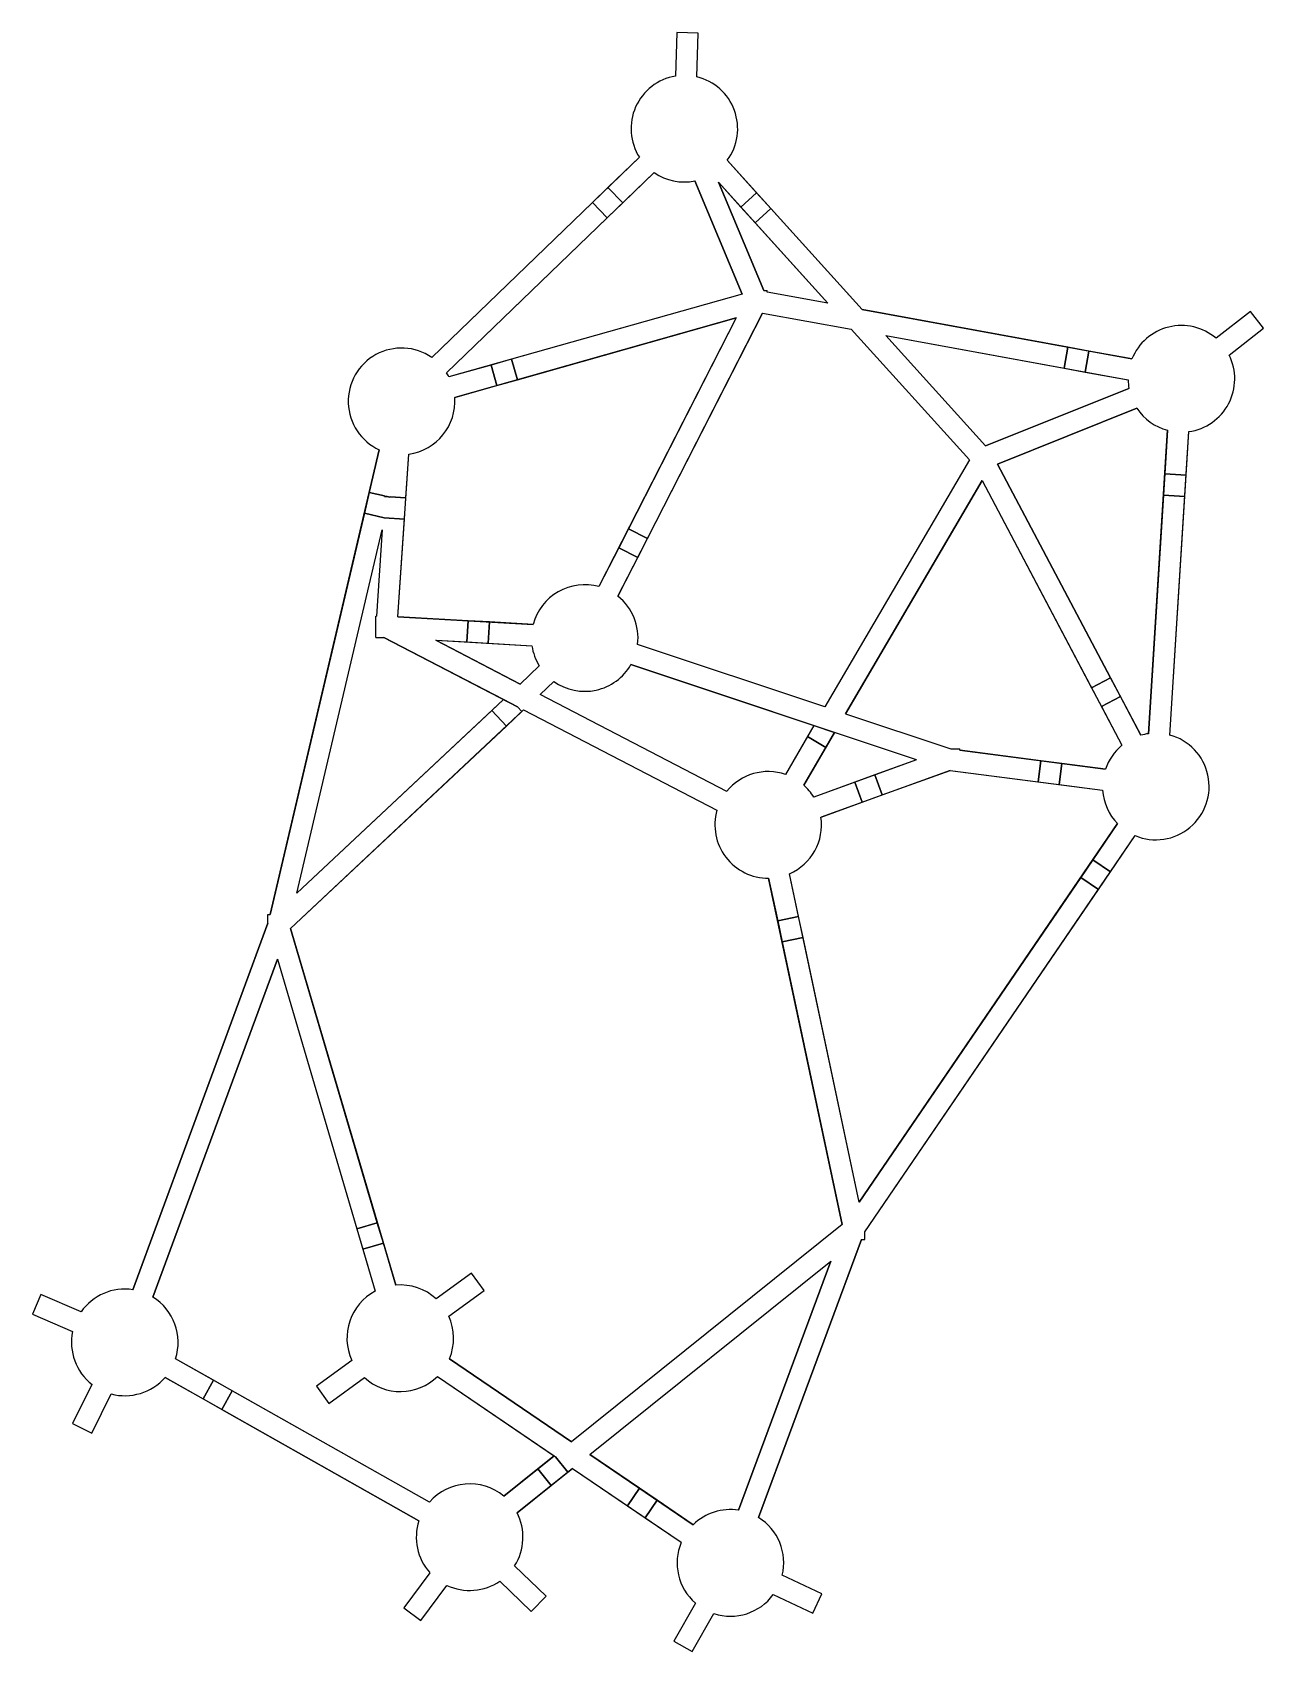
# Model space of a CAD drawing. Header units: metres. Extents: x -251 to 326, y -384 to 375.
import ezdxf

# ---------------------------------------------------------------- set-up
doc = ezdxf.new("R2010")
doc.units = ezdxf.units.M

msp = doc.modelspace()

# ---------------------------------------------------------------- linework, layer by layer
for p, q in [((51.36, 374.96, 5), (50.66, 354.47, 5)), ((51.36, 374.96), (50.66, 354.47)), ((61.36, 374.62, 5), (51.36, 374.96, 5)), ((51.36, 374.96), (51.36, 374.96, 5)), ((61.36, 374.62), (51.36, 374.96)), ((60.65, 354.12, 5), (61.36, 374.62, 5)), ((60.65, 354.12), (61.36, 374.62)), ((61.36, 374.62), (61.36, 374.62, 5)), ((50.66, 354.47, 5), (50.66, 354.47)), ((60.65, 354.12, 5), (60.65, 354.12)), ((-63.61, 222.54), (33.71, 316.41)), ((33.71, 316.41, 5), (18.95, 302.17, 5)), ((33.71, 316.41, 5), (33.71, 316.41)), ((88.69, 299.77, 5), (74.94, 314.99, 5)), ((138.19, 244.97), (74.94, 314.99)), ((74.94, 314.99, 5), (74.94, 314.99)), ((-56.66, 215.34), (40.66, 309.21)), ((25.9, 294.98, 5), (40.66, 309.21, 5)), ((40.66, 309.21, 5), (40.66, 309.21)), ((81.89, 252.23, 5), (59.67, 305.29, 5)), ((59.67, 305.29), (81.89, 252.23)), ((59.67, 305.29, 5), (59.67, 305.29)), ((92.01, 253.95, 5), (70.75, 304.72, 5)), ((70.75, 304.72, 5), (81.27, 293.07, 5)), ((70.75, 304.72), (70.75, 304.72, 5)), ((122.05, 247.93), (70.75, 304.72)), ((70.75, 304.72), (92.01, 253.95)), ((18.95, 302.17, 2.5), (11.76, 295.23, 2.5)), ((18.95, 302.17, 5), (25.9, 294.98, 5)), ((25.9, 294.98, 2.5), (18.95, 302.17, 2.5)), ((18.95, 302.17, 2.5), (18.95, 302.17, 5)), ((81.27, 293.07, 5), (88.69, 299.77, 5)), ((88.69, 299.77, 2.5), (81.27, 293.07, 2.5)), ((88.69, 299.77, 2.5), (88.69, 299.77, 5)), ((95.39, 292.35, 2.5), (88.69, 299.77, 2.5)), ((11.76, 295.23, 5), (-63.61, 222.54, 5)), ((11.76, 295.23, 2.5), (11.76, 295.23, 5)), ((18.7, 288.03, 5), (11.76, 295.23, 5)), ((11.76, 295.23, 2.5), (18.7, 288.03, 2.5)), ((18.7, 288.03, 2.5), (25.9, 294.98, 2.5)), ((25.9, 294.98, 2.5), (25.9, 294.98, 5)), ((81.27, 293.07, 2.5), (87.97, 285.65, 2.5)), ((81.27, 293.07, 2.5), (81.27, 293.07, 5)), ((95.39, 292.35, 5), (87.97, 285.65, 5)), ((87.97, 285.65, 2.5), (95.39, 292.35, 2.5)), ((138.19, 244.97, 5), (95.39, 292.35, 5)), ((95.39, 292.35, 2.5), (95.39, 292.35, 5)), ((-56.66, 215.34, 5), (18.7, 288.03, 5)), ((18.7, 288.03, 2.5), (18.7, 288.03, 5)), ((87.97, 285.65, 5), (122.05, 247.93, 5)), ((87.97, 285.65, 2.5), (87.97, 285.65, 5)), ((81.89, 252.23), (-55.55, 213.41)), ((81.89, 252.23, 5), (-26.19, 221.7, 5)), ((81.89, 252.23), (81.89, 252.23, 5)), ((92.01, 253.95, 5), (93.69, 253.95, 5)), ((92.01, 253.95), (93.69, 253.95)), ((92.01, 253.95, 5), (92.01, 253.95)), ((93.69, 253.12, 5), (93.69, 253.95, 5)), ((93.69, 253.95), (93.69, 253.95, 5)), ((93.69, 253.12), (93.69, 253.95)), ((122.05, 247.93, 5), (93.69, 253.12, 5)), ((122.05, 247.93), (93.69, 253.12)), ((93.69, 253.12), (93.69, 253.12, 5)), ((91.45, 243.36), (23.69, 110.51)), ((37.55, 137.68, 5), (91.45, 243.36, 5)), ((91.45, 243.36, 5), (133.05, 235.75, 5)), ((91.45, 243.36, 5), (91.45, 243.36)), ((91.45, 243.36), (133.05, 235.75)), ((122.05, 247.93, 5), (122.05, 247.93)), ((234.63, 227.32, 5), (138.19, 244.97, 5)), ((138.19, 244.97), (138.19, 244.97, 5)), ((138.19, 244.97), (264.63, 221.83)), ((320.2, 244.15, 5), (304.05, 231.52, 5)), ((320.2, 244.15), (304.05, 231.52)), ((326.36, 236.27, 5), (320.2, 244.15, 5)), ((320.2, 244.15), (320.2, 244.15, 5)), ((326.36, 236.27), (320.2, 244.15)), ((79.03, 241.03), (-52.83, 203.78)), ((-23.48, 212.07, 5), (79.03, 241.03, 5)), ((79.03, 241.03), (14.78, 115.05)), ((79.03, 241.03, 5), (28.64, 142.22, 5)), ((79.03, 241.03), (79.03, 241.03, 5)), ((133.05, 235.75, 5), (188.41, 174.46, 5)), ((188.41, 174.46), (133.05, 235.75)), ((133.05, 235.75), (133.05, 235.75, 5)), ((310.2, 223.64, 5), (326.36, 236.27, 5)), ((310.2, 223.64), (326.36, 236.27)), ((326.36, 236.27), (326.36, 236.27, 5)), ((195.95, 181.03, 5), (149.19, 232.79, 5)), ((149.19, 232.79, 5), (232.83, 217.48, 5)), ((149.19, 232.79), (262.83, 211.99)), ((149.19, 232.79, 5), (149.19, 232.79)), ((195.95, 181.03), (149.19, 232.79)), ((304.05, 231.52, 5), (304.05, 231.52)), ((-63.61, 222.54, 5), (-63.61, 222.54)), ((-26.19, 221.7, 2.5), (-35.82, 218.98, 2.5)), ((-26.19, 221.7, 5), (-23.48, 212.07, 5)), ((-23.48, 212.07, 2.5), (-26.19, 221.7, 2.5)), ((-26.19, 221.7, 2.5), (-26.19, 221.7, 5)), ((232.83, 217.48, 5), (234.63, 227.32, 5)), ((234.63, 227.32, 2.5), (232.83, 217.48, 2.5)), ((234.63, 227.32, 2.5), (234.63, 227.32, 5)), ((244.46, 225.52, 2.5), (234.63, 227.32, 2.5)), ((244.46, 225.52, 5), (242.66, 215.68, 5)), ((242.66, 215.68, 2.5), (244.46, 225.52, 2.5)), ((264.63, 221.83, 5), (244.46, 225.52, 5)), ((244.46, 225.52, 2.5), (244.46, 225.52, 5)), ((264.63, 221.83, 5), (264.63, 221.83)), ((310.2, 223.64, 5), (310.2, 223.64)), ((-56.66, 215.34, 5), (-56.66, 215.34)), ((-35.82, 218.98, 5), (-55.55, 213.41, 5)), ((-55.55, 213.41, 5), (-55.55, 213.41)), ((-35.82, 218.98, 2.5), (-35.82, 218.98, 5)), ((-33.1, 209.36, 5), (-35.82, 218.98, 5)), ((-35.82, 218.98, 2.5), (-33.1, 209.36, 2.5)), ((232.83, 217.48, 2.5), (242.66, 215.68, 2.5)), ((232.83, 217.48, 2.5), (232.83, 217.48, 5)), ((242.66, 215.68, 5), (262.83, 211.99, 5)), ((242.66, 215.68, 2.5), (242.66, 215.68, 5)), ((-52.83, 203.78, 5), (-33.1, 209.36, 5)), ((-33.1, 209.36, 2.5), (-23.48, 212.07, 2.5)), ((-33.1, 209.36, 2.5), (-33.1, 209.36, 5)), ((-23.48, 212.07, 2.5), (-23.48, 212.07, 5)), ((195.95, 181.03, 5), (263.23, 208.02, 5)), ((263.23, 208.02), (195.95, 181.03)), ((262.83, 211.99, 5), (262.83, 211.99)), ((263.23, 208.02, 5), (263.23, 208.02)), ((-52.83, 203.78, 5), (-52.83, 203.78)), ((201.59, 172.52, 5), (266.95, 198.74, 5)), ((266.95, 198.74), (201.59, 172.52)), ((266.95, 198.74, 5), (266.95, 198.74)), ((272.36, 46.1), (281.3, 188.37)), ((281.3, 188.37, 5), (280.02, 167.9, 5)), ((281.3, 188.37, 5), (281.3, 188.37)), ((282.34, 45.48), (291.28, 187.74)), ((290, 167.27, 5), (291.28, 187.74, 5)), ((291.28, 187.74, 5), (291.28, 187.74)), ((-139.43, -38.71), (-88.23, 179.23)), ((-88.23, 179.23, 5), (-92.92, 159.27, 5)), ((-88.23, 179.23, 5), (-88.23, 179.23)), ((-79.46, 100.97), (-74.4, 177.16)), ((-75.76, 156.7, 5), (-74.4, 177.16, 5)), ((-74.4, 177.16, 5), (-74.4, 177.16)), ((195.95, 181.03), (195.95, 181.03, 5)), ((188.41, 174.46, 5), (120.7, 58.68, 5)), ((188.41, 174.46), (120.7, 58.68)), ((188.41, 174.46), (188.41, 174.46, 5)), ((254.54, 72.31, 5), (201.59, 172.52, 5)), ((201.59, 172.52), (268.79, 45.34)), ((201.59, 172.52, 5), (201.59, 172.52)), ((280.02, 167.9, 2.5), (279.39, 157.92, 2.5)), ((280.02, 167.9, 5), (290, 167.27, 5)), ((280.02, 167.9, 2.5), (280.02, 167.9, 5)), ((290, 167.27, 2.5), (280.02, 167.9, 2.5)), ((289.37, 157.29, 2.5), (290, 167.27, 2.5)), ((290, 167.27, 2.5), (290, 167.27, 5)), ((130.4, 55.45, 5), (194.35, 164.81, 5)), ((194.35, 164.81), (130.4, 55.45)), ((194.35, 164.81, 5), (245.7, 67.64, 5)), ((194.35, 164.81, 5), (194.35, 164.81)), ((194.35, 164.81), (259.95, 40.66)), ((-92.92, 159.27, 2.5), (-95.21, 149.54, 2.5)), ((-92.92, 159.27, 2.5), (-92.92, 159.27, 5)), ((-85.72, 157.58, 2.5), (-92.92, 159.27, 2.5)), ((-92.92, 159.27, 5), (-85.72, 157.58, 5)), ((-85.74, 157.37, 2.5), (-85.72, 157.58, 2.5)), ((-85.72, 157.58, 5), (-85.74, 157.37, 5)), ((-84.45, 157.28, 2.5), (-85.74, 157.37, 2.5)), ((-85.74, 157.37, 5), (-84.45, 157.28, 5)), ((-85.74, 157.37, 2.5), (-85.74, 157.37, 5)), ((-85.72, 157.58, 5), (-85.72, 157.58, 2.5)), ((-83.19, 156.98, 2.5), (-84.45, 157.28, 2.5)), ((-84.45, 157.28, 5), (-83.19, 156.98, 5)), ((-84.45, 157.28, 2.5), (-84.45, 157.28, 5)), ((-83.19, 156.98, 2.5), (-83.14, 157.19, 2.5)), ((-83.19, 156.98, 5), (-83.14, 157.19, 5)), ((-83.19, 156.98, 2.5), (-83.19, 156.98, 5)), ((-75.76, 156.7, 2.5), (-83.14, 157.19, 2.5)), ((-83.14, 157.19, 5), (-75.76, 156.7, 5)), ((-83.14, 157.19, 5), (-83.14, 157.19, 2.5)), ((-76.42, 146.72, 2.5), (-75.76, 156.7, 2.5)), ((-75.76, 156.7, 2.5), (-75.76, 156.7, 5)), ((279.39, 157.92, 5), (272.36, 46.1, 5)), ((279.39, 157.92, 2.5), (279.39, 157.92, 5)), ((289.37, 157.29, 5), (279.39, 157.92, 5)), ((279.39, 157.92, 2.5), (289.37, 157.29, 2.5)), ((282.34, 45.48, 5), (289.37, 157.29, 5)), ((289.37, 157.29, 2.5), (289.37, 157.29, 5)), ((-95.21, 149.54, 5), (-139.43, -38.71, 5)), ((-85.93, 147.36, 5), (-95.21, 149.54, 5)), ((-95.21, 149.54, 2.5), (-95.21, 149.54, 5)), ((-95.21, 149.54, 2.5), (-85.93, 147.36, 2.5)), ((-76.42, 146.72, 5), (-85.93, 147.36, 5)), ((-85.93, 147.36, 2.5), (-85.93, 147.36, 5)), ((-85.93, 147.36, 2.5), (-76.42, 146.72, 2.5)), ((-79.46, 100.97, 5), (-76.42, 146.72, 5)), ((-76.42, 146.72, 2.5), (-76.42, 146.72, 5)), ((-126.81, -28.74, 5), (-86.78, 141.7, 5)), ((-126.81, -28.74), (-86.78, 141.7)), ((-86.78, 141.7, 5), (-89.46, 101.26, 5)), ((-86.78, 141.7), (-89.46, 101.26)), ((-86.78, 141.7, 5), (-86.78, 141.7)), ((28.64, 142.22, 2.5), (24.09, 133.32, 2.5)), ((28.64, 142.22, 5), (37.55, 137.68, 5)), ((28.64, 142.22, 2.5), (28.64, 142.22, 5)), ((37.55, 137.68, 2.5), (28.64, 142.22, 2.5)), ((33, 128.77, 2.5), (37.55, 137.68, 2.5)), ((37.55, 137.68, 2.5), (37.55, 137.68, 5)), ((24.09, 133.32, 5), (14.78, 115.05, 5)), ((33, 128.77, 5), (24.09, 133.32, 5)), ((24.09, 133.32, 2.5), (24.09, 133.32, 5)), ((24.09, 133.32, 2.5), (33, 128.77, 2.5)), ((23.69, 110.51, 5), (33, 128.77, 5)), ((33, 128.77, 2.5), (33, 128.77, 5)), ((14.78, 115.05, 5), (14.78, 115.05)), ((23.69, 110.51, 5), (23.69, 110.51)), ((-89.79, 101.26, 5), (-89.46, 101.26, 5)), ((-89.79, 91.26, 5), (-89.79, 101.26, 5)), ((-89.79, 101.26), (-89.46, 101.26)), ((-89.79, 101.26), (-89.79, 101.26, 5)), ((-89.79, 91.26), (-89.79, 101.26)), ((-89.46, 101.26), (-89.46, 101.26, 5)), ((-46.52, 99.08, 5), (-79.46, 100.97, 5)), ((-79.46, 100.97, 5), (-79.46, 100.97)), ((-79.46, 100.97), (-16.07, 97.35)), ((-47.09, 89.1, 5), (-46.52, 99.08, 5)), ((-46.52, 99.08, 2.5), (-47.09, 89.1, 2.5)), ((-46.52, 99.08, 2.5), (-46.52, 99.08, 5)), ((-36.54, 98.51, 2.5), (-46.52, 99.08, 2.5)), ((-89.79, 91.26, 5), (-86.01, 91.26, 5)), ((-89.79, 91.26), (-89.79, 91.26, 5)), ((-89.79, 91.26), (-86.01, 91.26)), ((-86.01, 91.26, 5), (-23.36, 58.73, 5)), ((-86.01, 91.26), (-86.01, 91.26, 5)), ((-29.93, 62.14), (-86.01, 91.26)), ((-36.54, 98.51, 5), (-37.11, 88.53, 5)), ((-37.11, 88.53, 2.5), (-36.54, 98.51, 2.5)), ((-16.07, 97.35, 5), (-36.54, 98.51, 5)), ((-36.54, 98.51, 2.5), (-36.54, 98.51, 5)), ((-16.07, 97.35, 5), (-16.07, 97.35)), ((-61.76, 89.94, 5), (-22.2, 69.39, 5)), ((-61.76, 89.94, 5), (-47.09, 89.1, 5)), ((-61.76, 89.94), (-16.64, 87.36)), ((-61.76, 89.94), (-61.76, 89.94, 5)), ((-22.2, 69.39), (-61.76, 89.94)), ((-47.09, 89.1, 2.5), (-47.09, 89.1, 5)), ((-47.09, 89.1, 2.5), (-37.11, 88.53, 2.5)), ((-37.11, 88.53, 5), (-16.64, 87.36, 5)), ((-37.11, 88.53, 2.5), (-37.11, 88.53, 5)), ((-16.64, 87.36, 5), (-16.64, 87.36)), ((120.7, 58.68, 5), (32.92, 87.95, 5)), ((32.92, 87.95, 5), (32.92, 87.95)), ((120.7, 58.68), (32.92, 87.95)), ((-13.18, 77.85, 5), (-22.2, 69.39, 5)), ((-22.2, 69.39), (-13.18, 77.85)), ((-13.18, 77.85, 5), (-13.18, 77.85)), ((163.67, 33.81, 5), (29.76, 78.47, 5)), ((29.76, 78.47, 5), (29.76, 78.47)), ((29.76, 78.47), (115.55, 49.86)), ((-22.2, 69.39, 5), (-22.2, 69.39)), ((-12.79, 64.5, 5), (-6.34, 70.55, 5)), ((-12.79, 64.5), (-6.34, 70.55)), ((-6.34, 70.55, 5), (-6.34, 70.55)), ((245.7, 67.64, 5), (254.54, 72.31, 5)), ((254.54, 72.31, 2.5), (245.7, 67.64, 2.5)), ((254.54, 72.31, 2.5), (254.54, 72.31, 5)), ((259.21, 63.47, 2.5), (254.54, 72.31, 2.5)), ((-126.81, -28.74), (-29.93, 62.14)), ((-29.93, 62.14, 2.5), (-35.43, 56.98, 2.5)), ((-29.93, 62.14), (-29.93, 62.14, 2.5)), ((-23.36, 58.73, 2.5), (-29.93, 62.14, 2.5)), ((74.7, 19.06, 5), (-12.79, 64.5, 5)), ((74.7, 19.06), (-12.79, 64.5)), ((-12.79, 64.5), (-12.79, 64.5, 5)), ((245.7, 67.64, 2.5), (250.37, 58.79, 2.5)), ((245.7, 67.64, 2.5), (245.7, 67.64, 5)), ((259.21, 63.47, 5), (250.37, 58.79, 5)), ((250.37, 58.79, 2.5), (259.21, 63.47, 2.5)), ((259.21, 63.47, 2.5), (259.21, 63.47, 5)), ((268.79, 45.34, 5), (259.21, 63.47, 5)), ((-129.8, -45.25), (-20.52, 57.25)), ((-35.43, 56.98, 5), (-126.81, -28.74, 5)), ((-28.59, 49.68, 5), (-35.43, 56.98, 5)), ((-35.43, 56.98, 2.5), (-35.43, 56.98, 5)), ((-35.43, 56.98, 2.5), (-28.59, 49.68, 2.5)), ((-28.59, 49.68, 2.5), (-21.3, 56.52, 2.5)), ((-23.36, 58.73, 5), (-21.3, 56.52, 5)), ((-23.36, 58.73, 2.5), (-23.36, 58.73, 5)), ((-21.3, 56.52, 2.5), (-23.36, 58.73, 2.5)), ((-21.3, 56.52, 5), (-20.52, 57.25, 5)), ((-21.3, 56.52, 2.5), (-21.3, 56.52, 5)), ((-20.52, 57.25, 5), (70.09, 10.19, 5)), ((-20.52, 57.25, 5), (-20.52, 57.25)), ((-20.52, 57.25), (70.09, 10.19)), ((120.7, 58.68, 5), (120.7, 58.68)), ((130.4, 55.45, 5), (179.71, 39, 5)), ((130.4, 55.45), (130.4, 55.45, 5)), ((130.4, 55.45), (179.71, 39)), ((250.37, 58.79, 5), (259.95, 40.66, 5)), ((250.37, 58.79, 2.5), (250.37, 58.79, 5)), ((-129.8, -45.25, 5), (-28.59, 49.68, 5)), ((-28.59, 49.68, 2.5), (-28.59, 49.68, 5)), ((115.55, 49.86), (102.18, 27.01)), ((125.24, 46.63), (110.81, 21.96)), ((115.55, 49.86, 2.5), (112.53, 44.71, 2.5)), ((115.55, 49.86), (115.55, 49.86, 2.5)), ((115.55, 49.86, 2.5), (125.24, 46.63, 2.5)), ((121.16, 39.66, 2.5), (125.24, 46.63, 2.5)), ((125.24, 46.63, 2.5), (125.24, 46.63)), ((163.67, 33.81), (125.24, 46.63)), ((272.36, 46.1, 5), (272.36, 46.1)), ((112.53, 44.71, 5), (102.18, 27.01, 5)), ((110.81, 21.96, 5), (121.16, 39.66, 5)), ((121.16, 39.66, 5), (112.53, 44.71, 5)), ((112.53, 44.71, 2.5), (121.16, 39.66, 2.5)), ((112.53, 44.71, 2.5), (112.53, 44.71, 5)), ((121.16, 39.66, 2.5), (121.16, 39.66, 5)), ((179.71, 39, 5), (183.9, 39, 5)), ((179.71, 39), (183.9, 39)), ((179.71, 39, 5), (179.71, 39)), ((183.9, 38.39, 5), (183.9, 39, 5)), ((183.9, 39), (183.9, 39, 5)), ((183.9, 38.39), (183.9, 39)), ((221.93, 33.43, 5), (183.9, 38.39, 5)), ((183.9, 38.39), (252.17, 29.47)), ((183.9, 38.39), (183.9, 38.39, 5)), ((259.95, 40.66, 5), (259.95, 40.66)), ((268.79, 45.34, 5), (268.79, 45.34)), ((282.34, 45.48, 5), (282.34, 45.48)), ((163.67, 33.81), (115.46, 16.37)), ((163.67, 33.81, 5), (144.15, 26.75, 5)), ((163.67, 33.81), (163.67, 33.81, 5)), ((220.63, 23.51, 5), (221.93, 33.43, 5)), ((221.93, 33.43, 2.5), (220.63, 23.51, 2.5)), ((221.93, 33.43, 2.5), (221.93, 33.43, 5)), ((231.84, 32.13, 2.5), (221.93, 33.43, 2.5)), ((231.84, 32.13, 5), (230.55, 22.21, 5)), ((230.55, 22.21, 2.5), (231.84, 32.13, 2.5)), ((231.84, 32.13, 2.5), (231.84, 32.13, 5)), ((252.17, 29.47, 5), (231.84, 32.13, 5)), ((102.18, 27.01, 5), (102.18, 27.01)), ((134.75, 23.35, 5), (115.46, 16.37, 5)), ((179.46, 28.89), (118.87, 6.97)), ((144.15, 26.75, 2.5), (134.75, 23.35, 2.5)), ((138.15, 13.94, 5), (134.75, 23.35, 5)), ((134.75, 23.35, 2.5), (138.15, 13.94, 2.5)), ((134.75, 23.35, 2.5), (134.75, 23.35, 5)), ((144.15, 26.75, 5), (147.55, 17.35, 5)), ((144.15, 26.75, 2.5), (144.15, 26.75, 5)), ((147.55, 17.35, 2.5), (144.15, 26.75, 2.5)), ((147.55, 17.35, 5), (179.46, 28.89, 5)), ((179.46, 28.89, 5), (220.63, 23.51, 5)), ((179.46, 28.89, 5), (179.46, 28.89)), ((179.46, 28.89), (250.88, 19.56)), ((220.63, 23.51, 2.5), (230.55, 22.21, 2.5)), ((220.63, 23.51, 2.5), (220.63, 23.51, 5)), ((252.17, 29.47, 5), (252.17, 29.47)), ((74.7, 19.06, 5), (74.7, 19.06)), ((110.81, 21.96, 5), (110.81, 21.96)), ((115.46, 16.37, 5), (115.46, 16.37)), ((138.15, 13.94, 2.5), (147.55, 17.35, 2.5)), ((147.55, 17.35, 2.5), (147.55, 17.35, 5)), ((230.55, 22.21, 5), (250.88, 19.56, 5)), ((230.55, 22.21, 2.5), (230.55, 22.21, 5)), ((250.88, 19.56, 5), (250.88, 19.56)), ((70.09, 10.19, 5), (70.09, 10.19)), ((118.87, 6.97, 5), (138.15, 13.94, 5)), ((138.15, 13.94, 2.5), (138.15, 13.94, 5)), ((118.87, 6.97, 5), (118.87, 6.97)), ((136.84, -173.55), (257.88, 3.92)), ((257.88, 3.92, 5), (246.33, -13.02, 5)), ((257.88, 3.92, 5), (257.88, 3.92)), ((139.39, -187.57), (266.14, -1.71)), ((254.59, -18.65, 5), (266.14, -1.71, 5)), ((266.14, -1.71, 5), (266.14, -1.71)), ((246.33, -13.02, 2.5), (240.7, -21.28, 2.5)), ((246.33, -13.02, 2.5), (246.33, -13.02, 5)), ((246.33, -13.02, 5), (254.59, -18.65, 5)), ((254.59, -18.65, 2.5), (246.33, -13.02, 2.5)), ((94.33, -21.66, 5), (98.6, -41.72, 5)), ((94.33, -21.66, 5), (94.33, -21.66)), ((128.85, -184.06), (94.33, -21.66)), ((108.38, -39.64, 5), (104.12, -19.58, 5)), ((136.84, -173.55), (104.12, -19.58)), ((104.12, -19.58, 5), (104.12, -19.58)), ((240.7, -21.28, 5), (136.84, -173.55, 5)), ((248.96, -26.91, 5), (240.7, -21.28, 5)), ((240.7, -21.28, 2.5), (240.7, -21.28, 5)), ((240.7, -21.28, 2.5), (248.96, -26.91, 2.5)), ((248.96, -26.91, 2.5), (254.59, -18.65, 2.5)), ((254.59, -18.65, 2.5), (254.59, -18.65, 5)), ((-126.81, -28.74, 5), (-126.81, -28.74)), ((139.39, -187.57, 5), (248.96, -26.91, 5)), ((248.96, -26.91, 2.5), (248.96, -26.91, 5)), ((-140.47, -42.82, 5), (-203.74, -214.64, 5)), ((-203.74, -214.64), (-140.47, -42.82)), ((-140.47, -38.71, 5), (-139.43, -38.71, 5)), ((-140.47, -42.82, 5), (-140.47, -38.71, 5)), ((-140.47, -38.71), (-140.47, -38.71, 5)), ((-140.47, -42.82), (-140.47, -38.71)), ((-140.47, -38.71), (-139.43, -38.71)), ((-140.47, -42.82), (-140.47, -42.82, 5)), ((-139.43, -38.71), (-139.43, -38.71, 5)), ((-89.12, -183.23, 5), (-129.8, -45.25, 5)), ((-129.8, -45.25, 5), (-129.8, -45.25)), ((-129.8, -45.25), (-80.49, -212.49)), ((98.6, -41.72, 5), (108.38, -39.64, 5)), ((108.38, -39.64, 2.5), (98.6, -41.72, 2.5)), ((98.6, -41.72, 2.5), (100.68, -51.5, 2.5)), ((98.6, -41.72, 2.5), (98.6, -41.72, 5)), ((108.38, -39.64, 2.5), (108.38, -39.64, 5)), ((110.46, -49.42, 2.5), (108.38, -39.64, 2.5)), ((110.46, -49.42, 5), (100.68, -51.5, 5)), ((100.68, -51.5, 2.5), (110.46, -49.42, 2.5)), ((100.68, -51.5, 5), (128.85, -184.06, 5)), ((100.68, -51.5, 2.5), (100.68, -51.5, 5)), ((110.46, -49.42, 2.5), (110.46, -49.42, 5)), ((136.84, -173.55, 5), (110.46, -49.42, 5)), ((-135.99, -59.61, 5), (-194.36, -218.09, 5)), ((-194.36, -218.09), (-135.99, -59.61)), ((-135.99, -59.61, 5), (-98.71, -186.06, 5)), ((-135.99, -59.61), (-90.08, -215.32)), ((-135.99, -59.61), (-135.99, -59.61, 5)), ((136.84, -173.55), (136.84, -173.55, 5)), ((-98.71, -186.06, 5), (-89.12, -183.23, 5)), ((-89.12, -183.23, 2.5), (-98.71, -186.06, 2.5)), ((-98.71, -186.06, 2.5), (-98.71, -186.06, 5)), ((-98.71, -186.06, 2.5), (-95.88, -195.65, 2.5)), ((-89.12, -183.23, 2.5), (-89.12, -183.23, 5)), ((-86.29, -192.82, 2.5), (-89.12, -183.23, 2.5)), ((128.85, -184.06), (1.88, -285.97)), ((128.85, -184.06, 5), (1.88, -285.97, 5)), ((128.85, -184.06), (128.85, -184.06, 5)), ((139.39, -191.03), (139.39, -187.57)), ((139.39, -191.03, 5), (139.39, -187.57, 5)), ((139.39, -187.57, 5), (139.39, -187.57)), ((-95.88, -195.65, 2.5), (-86.29, -192.82, 2.5)), ((-86.29, -192.82, 5), (-95.88, -195.65, 5)), ((-95.88, -195.65, 5), (-90.08, -215.32, 5)), ((-95.88, -195.65, 2.5), (-95.88, -195.65, 5)), ((-86.29, -192.82, 2.5), (-86.29, -192.82, 5)), ((-80.49, -212.49, 5), (-86.29, -192.82, 5)), ((89.61, -321.51), (137.87, -191.03)), ((137.87, -191.03, 5), (89.61, -321.51, 5)), ((137.87, -191.03), (139.39, -191.03)), ((137.87, -191.03, 5), (139.39, -191.03, 5)), ((137.87, -191.03, 5), (137.87, -191.03)), ((139.39, -191.03), (139.39, -191.03, 5)), ((10.53, -291.85), (123.43, -201.23)), ((10.53, -291.85, 5), (123.43, -201.23, 5)), ((80.23, -318.04), (123.43, -201.23)), ((123.43, -201.23, 5), (80.23, -318.04, 5)), ((123.43, -201.23, 5), (123.43, -201.23)), ((-80.49, -212.49, 5), (-80.49, -212.49)), ((-44.94, -206.85), (-61.51, -218.93)), ((-44.94, -206.85, 5), (-61.51, -218.93, 5)), ((-39.05, -214.93), (-44.94, -206.85)), ((-39.05, -214.93, 5), (-44.94, -206.85, 5)), ((-44.94, -206.85), (-44.94, -206.85, 5)), ((-246.87, -216.96, 5), (-250.82, -226.15, 5)), ((-246.87, -216.96), (-250.82, -226.15)), ((-228.03, -225.07, 5), (-246.87, -216.96, 5)), ((-246.87, -216.96), (-246.87, -216.96, 5)), ((-228.03, -225.07), (-246.87, -216.96)), ((-203.74, -214.64, 5), (-203.74, -214.64)), ((-194.36, -218.09, 5), (-194.36, -218.09)), ((-90.08, -215.32, 5), (-90.08, -215.32)), ((-61.51, -218.93, 5), (-61.51, -218.93)), ((-55.62, -227.01), (-39.05, -214.93)), ((-55.62, -227.01, 5), (-39.05, -214.93, 5)), ((-39.05, -214.93), (-39.05, -214.93, 5)), ((-250.82, -226.15, 5), (-231.99, -234.26, 5)), ((-250.82, -226.15), (-231.99, -234.26)), ((-250.82, -226.15), (-250.82, -226.15, 5)), ((-228.03, -225.07, 5), (-228.03, -225.07)), ((-55.62, -227.01, 5), (-55.62, -227.01)), ((-231.99, -234.26, 5), (-231.99, -234.26)), ((-165.87, -257.13, 5), (-183.73, -247.05, 5)), ((-183.73, -247.05, 5), (-183.73, -247.05)), ((-64.72, -314.28), (-183.73, -247.05)), ((-101.1, -247.79), (-117.67, -259.87)), ((-101.1, -247.79, 5), (-117.67, -259.87, 5)), ((-101.1, -247.79, 5), (-101.1, -247.79)), ((-55.3, -247.05), (1.88, -285.97)), ((1.88, -285.97, 5), (-55.3, -247.05, 5)), ((-55.3, -247.05, 5), (-55.3, -247.05)), ((-188.65, -255.75, 5), (-170.79, -265.84, 5)), ((-188.65, -255.75, 5), (-188.65, -255.75)), ((-69.64, -322.99), (-188.65, -255.75)), ((-170.79, -265.84, 5), (-165.87, -257.13, 5)), ((-165.87, -257.13, 2.5), (-170.79, -265.84, 2.5)), ((-165.87, -257.13, 2.5), (-165.87, -257.13, 5)), ((-157.17, -262.05, 2.5), (-165.87, -257.13, 2.5)), ((-111.78, -267.95), (-95.21, -255.87)), ((-111.78, -267.95, 5), (-95.21, -255.87, 5)), ((-95.21, -255.87, 5), (-95.21, -255.87)), ((-60.92, -255.32), (-6.28, -292.51)), ((-60.92, -255.32, 5), (-5.59, -292.98, 5)), ((-60.92, -255.32, 5), (-60.92, -255.32)), ((-222.88, -259.07, 5), (-231.99, -277.44, 5)), ((-222.88, -259.07), (-231.99, -277.44)), ((-223.03, -281.89, 5), (-213.92, -263.52, 5)), ((-223.03, -281.89), (-213.92, -263.52)), ((-222.88, -259.07, 5), (-222.88, -259.07)), ((-213.92, -263.52, 5), (-213.92, -263.52)), ((-162.09, -270.76, 2.5), (-157.17, -262.05, 2.5)), ((-157.17, -262.05, 5), (-162.09, -270.76, 5)), ((-157.17, -262.05, 2.5), (-157.17, -262.05, 5)), ((-64.72, -314.28, 5), (-157.17, -262.05, 5)), ((-117.67, -259.87), (-111.78, -267.95)), ((-117.67, -259.87, 5), (-111.78, -267.95, 5)), ((-117.67, -259.87), (-117.67, -259.87, 5)), ((-170.79, -265.84, 2.5), (-170.79, -265.84, 5)), ((-170.79, -265.84, 2.5), (-162.09, -270.76, 2.5)), ((-162.09, -270.76, 5), (-69.64, -322.99, 5)), ((-162.09, -270.76, 2.5), (-162.09, -270.76, 5)), ((-111.78, -267.95), (-111.78, -267.95, 5)), ((-231.99, -277.44, 5), (-223.03, -281.89, 5)), ((-231.99, -277.44), (-231.99, -277.44, 5)), ((-231.99, -277.44), (-223.03, -281.89)), ((-223.03, -281.89), (-223.03, -281.89, 5)), ((1.88, -285.97), (1.88, -285.97, 5)), ((-29.88, -311.45), (-6.28, -292.51)), ((-6.28, -292.51, 2.5), (-13.89, -298.62, 2.5)), ((-6.28, -292.51, 2.5), (-6.28, -292.51)), ((-6.28, -292.51, 2.5), (-5.59, -292.98, 2.5)), ((-5.59, -292.98, 5), (0.17, -300.16, 5)), ((-5.59, -292.98, 5), (-5.59, -292.98, 2.5)), ((0.17, -300.16, 2.5), (-5.59, -292.98, 2.5)), ((10.53, -291.85), (58.98, -324.83)), ((33.77, -307.67, 5), (10.53, -291.85, 5)), ((10.53, -291.85, 5), (10.53, -291.85)), ((-13.89, -298.62, 5), (-29.88, -311.45, 5)), ((2.37, -298.4), (-23.62, -319.25)), ((-7.63, -306.42, 5), (-13.89, -298.62, 5)), ((-13.89, -298.62, 2.5), (-13.89, -298.62, 5)), ((-13.89, -298.62, 2.5), (-7.63, -306.42, 2.5)), ((-7.63, -306.42, 2.5), (0.17, -300.16, 2.5)), ((0.17, -300.16, 5), (2.37, -298.4, 5)), ((0.17, -300.16, 2.5), (0.17, -300.16, 5)), ((2.37, -298.4), (53.36, -333.1)), ((2.37, -298.4, 5), (28.14, -315.93, 5)), ((2.37, -298.4), (2.37, -298.4, 5)), ((-23.62, -319.25, 5), (-7.63, -306.42, 5)), ((-7.63, -306.42, 2.5), (-7.63, -306.42, 5)), ((28.14, -315.93, 5), (33.77, -307.67, 5)), ((33.77, -307.67, 2.5), (28.14, -315.93, 2.5)), ((33.77, -307.67, 2.5), (33.77, -307.67, 5)), ((42.03, -313.29, 2.5), (33.77, -307.67, 2.5)), ((-64.72, -314.28, 5), (-64.72, -314.28)), ((-29.88, -311.45, 5), (-29.88, -311.45)), ((28.14, -315.93, 2.5), (36.41, -321.56, 2.5)), ((28.14, -315.93, 2.5), (28.14, -315.93, 5)), ((42.03, -313.29, 5), (36.41, -321.56, 5)), ((36.41, -321.56, 2.5), (42.03, -313.29, 2.5)), ((58.98, -324.83, 5), (42.03, -313.29, 5)), ((42.03, -313.29, 2.5), (42.03, -313.29, 5)), ((80.23, -318.04, 5), (80.23, -318.04)), ((-69.64, -322.99, 5), (-69.64, -322.99)), ((-23.62, -319.25, 5), (-23.62, -319.25)), ((36.41, -321.56, 5), (53.36, -333.1, 5)), ((36.41, -321.56, 2.5), (36.41, -321.56, 5)), ((58.98, -324.83, 5), (58.98, -324.83)), ((89.61, -321.51, 5), (89.61, -321.51)), ((53.36, -333.1, 5), (53.36, -333.1)), ((-64.51, -347.33), (-76.77, -363.76)), ((-64.51, -347.33, 5), (-76.77, -363.76, 5)), ((-64.51, -347.33, 5), (-64.51, -347.33)), ((-10, -358.34), (-24.75, -344.1)), ((-10, -358.34, 5), (-24.75, -344.1, 5)), ((-24.75, -344.1, 5), (-24.75, -344.1)), ((119.33, -357.19), (100.74, -348.54)), ((119.33, -357.19, 5), (100.74, -348.54, 5)), ((100.74, -348.54, 5), (100.74, -348.54)), ((-68.75, -369.74), (-56.49, -353.31)), ((-68.75, -369.74, 5), (-56.49, -353.31, 5)), ((-56.49, -353.31, 5), (-56.49, -353.31)), ((-31.7, -351.29), (-16.95, -365.54)), ((-31.7, -351.29, 5), (-16.95, -365.54, 5)), ((-31.7, -351.29, 5), (-31.7, -351.29)), ((-76.77, -363.76), (-68.75, -369.74)), ((-76.77, -363.76, 5), (-68.75, -369.74, 5)), ((-76.77, -363.76), (-76.77, -363.76, 5)), ((-16.95, -365.54), (-10, -358.34)), ((-16.95, -365.54, 5), (-10, -358.34, 5)), ((-10, -358.34), (-10, -358.34, 5)), ((59.98, -361.58), (49.85, -379.41)), ((59.98, -361.58, 5), (49.85, -379.41, 5)), ((59.98, -361.58, 5), (59.98, -361.58)), ((96.52, -357.61), (115.11, -366.26)), ((96.52, -357.61, 5), (115.11, -366.26, 5)), ((96.52, -357.61, 5), (96.52, -357.61)), ((115.11, -366.26), (119.33, -357.19)), ((115.11, -366.26, 5), (119.33, -357.19, 5)), ((119.33, -357.19), (119.33, -357.19, 5)), ((-68.75, -369.74), (-68.75, -369.74, 5)), ((-16.95, -365.54), (-16.95, -365.54, 5)), ((58.55, -384.35), (68.67, -366.52)), ((58.55, -384.35, 5), (68.67, -366.52, 5)), ((68.67, -366.52, 5), (68.67, -366.52)), ((115.11, -366.26), (115.11, -366.26, 5)), ((49.85, -379.41), (58.55, -384.35)), ((49.85, -379.41, 5), (58.55, -384.35, 5)), ((49.85, -379.41), (49.85, -379.41, 5)), ((58.55, -384.35), (58.55, -384.35, 5))]:
    msp.add_line(p, q)
for centre, start, end in [((54.81, 329.82, 5), 99.56631, 212.42953), ((54.81, 329.82), 99.56631, 212.42953), ((54.81, 329.82, 5), -36.37084, 76.49239), ((54.81, 329.82), -36.37084, 76.49239), ((54.81, 329.82, 5), 235.50345, 281.19181), ((54.81, 329.82), 235.50345, 281.19181), ((287.83, 212.5, 5), 49.55235, 158.08942), ((287.83, 212.5), 49.55235, 158.08942), ((-77.76, 201.94), 55.50345, 245.24416), ((-77.76, 201.94, 5), 55.50345, 245.24416), ((287.83, 212.5, 5), -82.05864, 26.47843), ((287.83, 212.5), -82.05864, 26.47843), ((-77.76, 201.94), 27.31031, 32.42953), ((-77.76, 201.94, 5), 27.31031, 32.42953), ((287.83, 212.5, 5), 181.16334, 190.31825), ((287.83, 212.5), 181.16334, 190.31825), ((-77.76, 201.94), -82.26451, 4.23639), ((-77.76, 201.94, 5), -82.26451, 4.23639), ((287.83, 212.5, 5), 213.39217, 254.86744), ((287.83, 212.5), 213.39217, 254.86744), ((8.1, 90.96, 5), 74.51351, 165.19479), ((8.1, 90.96), 74.51351, 165.19479), ((8.1, 90.96, 5), -6.90418, 51.43959), ((8.1, 90.96), -6.90418, 51.43959), ((8.1, 90.96, 5), 188.26871, 211.6303), ((8.1, 90.96), 188.26871, 211.6303), ((8.1, 90.96, 5), 234.70422, 330.0219), ((8.1, 90.96), 234.70422, 330.0219), ((275.82, 21.34), 97.94136, 106.31408), ((275.82, 21.34, 5), 97.94136, 106.31408), ((275.82, 21.34), 129.388, 161.0198), ((275.82, 21.34, 5), 129.388, 161.0198), ((275.82, 21.34), -112.75739, 74.86744), ((275.82, 21.34, 5), -112.75739, 74.86744), ((94.13, 3.34, 5), 71.21821, 141.01718), ((94.13, 3.34), 71.21821, 141.01718), ((94.13, 3.34, 5), 31.42614, 48.14429), ((94.13, 3.34), 31.42614, 48.14429), ((275.82, 21.34), 184.09372, 224.16869), ((275.82, 21.34, 5), 184.09372, 224.16869), ((94.13, 3.34, 5), 164.0911, 270.46368), ((94.13, 3.34), 164.0911, 270.46368), ((94.13, 3.34, 5), -66.4624, 8.35222), ((94.13, 3.34), -66.4624, 8.35222), ((-78.36, -237.4), 47.63042, 94.88967), ((-78.36, -237.4, 5), 47.63042, 94.88967), ((-207.51, -239.35, 5), 81.31998, 145.16362), ((-207.51, -239.35), 81.31998, 145.16362), ((-207.51, -239.35, 5), -17.92733, 58.24606), ((-207.51, -239.35), -17.92733, 58.24606), ((-78.36, -237.4), 117.96358, 204.5565), ((-78.36, -237.4, 5), 117.96358, 204.5565), ((-78.36, -237.4), -22.70275, 24.5565), ((-78.36, -237.4, 5), -22.70275, 24.5565), ((-207.51, -239.35, 5), 168.23754, 232.08119), ((-207.51, -239.35), 168.23754, 232.08119), ((-207.51, -239.35, 5), 255.1551, 318.99875), ((-207.51, -239.35), 255.1551, 318.99875), ((-78.36, -237.4), 227.63042, 314.22333), ((-78.36, -237.4, 5), 227.63042, 314.22333), ((-45.85, -330.68), 50.28698, 138.99875), ((-45.85, -330.68, 5), 50.28698, 138.99875), ((76.42, -342.75), 81.23894, 134.22333), ((76.42, -342.75, 5), 81.23894, 134.22333), ((-45.85, -330.68), 162.07267, 221.73686), ((-45.85, -330.68, 5), 162.07267, 221.73686), ((-45.85, -330.68), -32.45112, 27.21307), ((-45.85, -330.68, 5), -32.45112, 27.21307), ((76.42, -342.75), -13.40829, 58.16502), ((76.42, -342.75, 5), -13.40829, 58.16502), ((76.42, -342.75), 157.29725, 228.87056), ((76.42, -342.75, 5), 157.29725, 228.87056), ((-45.85, -330.68), 244.81077, 304.47496), ((-45.85, -330.68, 5), 244.81077, 304.47496), ((76.42, -342.75), 251.94448, 323.51779), ((76.42, -342.75, 5), 251.94448, 323.51779)]:
    msp.add_arc(centre, 25, start, end)

doc.saveas('drawing.dxf')
